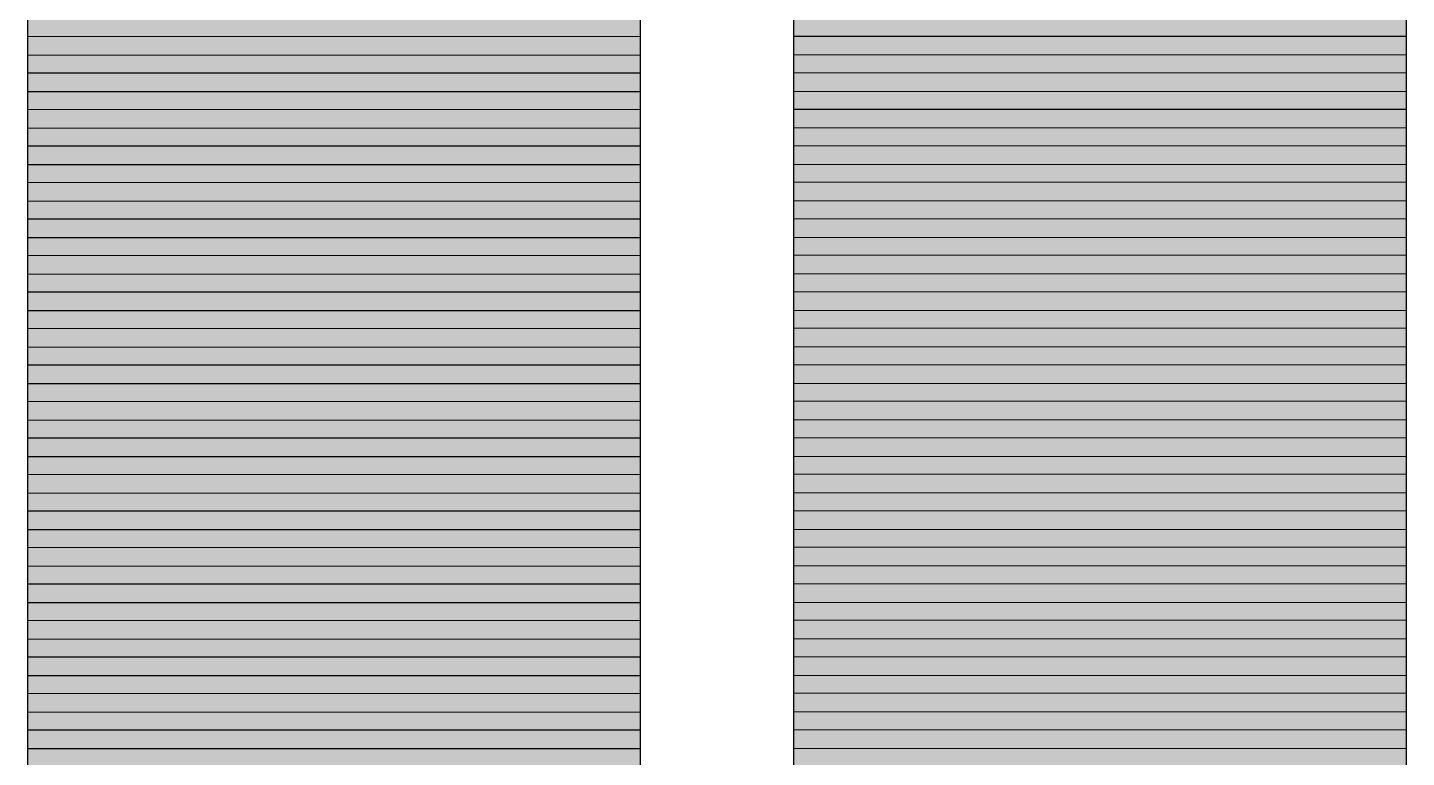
# Model space of a CAD drawing. Header units: millimetres. Extents: x -190.1 to -180.54, y 58.35 to 66.31.
# Drawn here: x -185.775 to -184.875, y 58.81 to 59.286 of the extents above; entities that cross this region are included whole.
import ezdxf

# ---------------------------------------------------------------- set-up
doc = ezdxf.new("R2010")
doc.units = ezdxf.units.MM
doc.header["$MEASUREMENT"] = 0
doc.layers.add('layer 1', color=7, linetype='Continuous')

msp = doc.modelspace()

# ---------------------------------------------------------------- hatches: boundary and pattern name
at = {"layer": 'layer 1', "true_color": 0x838383}
h = msp.add_hatch(color=252, dxfattribs=at)
edge = h.paths.add_edge_path()
edge.add_spline(control_points=[(-185.3749, 59.2681), (-185.3749, 59.2681), (-185.7749, 59.268), (-185.7749, 59.268), (-185.7749, 59.268), (-185.7749, 59.3037), (-185.7749, 59.3037), (-185.7749, 59.3037), (-185.3749, 59.3038), (-185.3749, 59.3038), (-185.3749, 59.3038), (-185.3749, 59.2681), (-185.3749, 59.2681)], knot_values=[0, 0, 0, 0, 0.25, 0.25, 0.25, 0.5, 0.5, 0.5, 0.75, 0.75, 0.75, 1, 1, 1, 1], degree=3, periodic=1)
h = msp.add_hatch(color=252, dxfattribs=at)
edge = h.paths.add_edge_path()
edge.add_spline(control_points=[(-184.875, 59.2683), (-184.875, 59.2683), (-185.275, 59.2681), (-185.275, 59.2681), (-185.275, 59.2681), (-185.275, 59.3038), (-185.275, 59.3038), (-185.275, 59.3038), (-184.875, 59.304), (-184.875, 59.304), (-184.875, 59.304), (-184.875, 59.2683), (-184.875, 59.2683)], knot_values=[0, 0, 0, 0, 0.25, 0.25, 0.25, 0.5, 0.5, 0.5, 0.75, 0.75, 0.75, 1, 1, 1, 1], degree=3, periodic=1)
at = {"layer": 'layer 1', "true_color": 0x848384}
h = msp.add_hatch(color=252, dxfattribs=at)
edge = h.paths.add_edge_path()
edge.add_spline(control_points=[(-185.3749, 59.2443), (-185.3749, 59.2443), (-185.7749, 59.2442), (-185.7749, 59.2442), (-185.7749, 59.2442), (-185.7749, 59.2799), (-185.7749, 59.2799), (-185.7749, 59.2799), (-185.3749, 59.28), (-185.3749, 59.28), (-185.3749, 59.28), (-185.3749, 59.2443), (-185.3749, 59.2443)], knot_values=[0, 0, 0, 0, 0.25, 0.25, 0.25, 0.5, 0.5, 0.5, 0.75, 0.75, 0.75, 1, 1, 1, 1], degree=3, periodic=1)
h = msp.add_hatch(color=252, dxfattribs=at)
edge = h.paths.add_edge_path()
edge.add_spline(control_points=[(-184.875, 59.2445), (-184.875, 59.2445), (-185.275, 59.2443), (-185.275, 59.2443), (-185.275, 59.2443), (-185.275, 59.28), (-185.275, 59.28), (-185.275, 59.28), (-184.875, 59.2802), (-184.875, 59.2802), (-184.875, 59.2802), (-184.875, 59.2445), (-184.875, 59.2445)], knot_values=[0, 0, 0, 0, 0.25, 0.25, 0.25, 0.5, 0.5, 0.5, 0.75, 0.75, 0.75, 1, 1, 1, 1], degree=3, periodic=1)
at = {"layer": 'layer 1', "true_color": 0x858585}
h = msp.add_hatch(color=252, dxfattribs=at)
edge = h.paths.add_edge_path()
edge.add_spline(control_points=[(-185.3749, 59.2205), (-185.3749, 59.2205), (-185.7749, 59.2204), (-185.7749, 59.2204), (-185.7749, 59.2204), (-185.7749, 59.2561), (-185.7749, 59.2561), (-185.7749, 59.2561), (-185.3749, 59.2562), (-185.3749, 59.2562), (-185.3749, 59.2562), (-185.3749, 59.2205), (-185.3749, 59.2205)], knot_values=[0, 0, 0, 0, 0.25, 0.25, 0.25, 0.5, 0.5, 0.5, 0.75, 0.75, 0.75, 1, 1, 1, 1], degree=3, periodic=1)
h = msp.add_hatch(color=252, dxfattribs=at)
edge = h.paths.add_edge_path()
edge.add_spline(control_points=[(-184.875, 59.2207), (-184.875, 59.2207), (-185.275, 59.2205), (-185.275, 59.2205), (-185.275, 59.2205), (-185.275, 59.2562), (-185.275, 59.2562), (-185.275, 59.2562), (-184.875, 59.2564), (-184.875, 59.2564), (-184.875, 59.2564), (-184.875, 59.2207), (-184.875, 59.2207)], knot_values=[0, 0, 0, 0, 0.25, 0.25, 0.25, 0.5, 0.5, 0.5, 0.75, 0.75, 0.75, 1, 1, 1, 1], degree=3, periodic=1)
at = {"layer": 'layer 1', "true_color": 0x868686}
h = msp.add_hatch(color=252, dxfattribs=at)
edge = h.paths.add_edge_path()
edge.add_spline(control_points=[(-185.3749, 59.1967), (-185.3749, 59.1967), (-185.7749, 59.1966), (-185.7749, 59.1966), (-185.7749, 59.1966), (-185.7749, 59.2323), (-185.7749, 59.2323), (-185.7749, 59.2323), (-185.3749, 59.2324), (-185.3749, 59.2324), (-185.3749, 59.2324), (-185.3749, 59.1967), (-185.3749, 59.1967)], knot_values=[0, 0, 0, 0, 0.25, 0.25, 0.25, 0.5, 0.5, 0.5, 0.75, 0.75, 0.75, 1, 1, 1, 1], degree=3, periodic=1)
h = msp.add_hatch(color=252, dxfattribs=at)
edge = h.paths.add_edge_path()
edge.add_spline(control_points=[(-184.875, 59.1969), (-184.875, 59.1969), (-185.275, 59.1967), (-185.275, 59.1967), (-185.275, 59.1967), (-185.275, 59.2324), (-185.275, 59.2324), (-185.275, 59.2324), (-184.875, 59.2326), (-184.875, 59.2326), (-184.875, 59.2326), (-184.875, 59.1969), (-184.875, 59.1969)], knot_values=[0, 0, 0, 0, 0.25, 0.25, 0.25, 0.5, 0.5, 0.5, 0.75, 0.75, 0.75, 1, 1, 1, 1], degree=3, periodic=1)
at = {"layer": 'layer 1', "true_color": 0x888888}
h = msp.add_hatch(color=252, dxfattribs=at)
edge = h.paths.add_edge_path()
edge.add_spline(control_points=[(-185.3749, 59.1729), (-185.3749, 59.1729), (-185.7749, 59.1728), (-185.7749, 59.1728), (-185.7749, 59.1728), (-185.7749, 59.2085), (-185.7749, 59.2085), (-185.7749, 59.2085), (-185.3749, 59.2086), (-185.3749, 59.2086), (-185.3749, 59.2086), (-185.3749, 59.1729), (-185.3749, 59.1729)], knot_values=[0, 0, 0, 0, 0.25, 0.25, 0.25, 0.5, 0.5, 0.5, 0.75, 0.75, 0.75, 1, 1, 1, 1], degree=3, periodic=1)
h = msp.add_hatch(color=252, dxfattribs=at)
edge = h.paths.add_edge_path()
edge.add_spline(control_points=[(-184.875, 59.1731), (-184.875, 59.1731), (-185.275, 59.1729), (-185.275, 59.1729), (-185.275, 59.1729), (-185.275, 59.2086), (-185.275, 59.2086), (-185.275, 59.2086), (-184.875, 59.2088), (-184.875, 59.2088), (-184.875, 59.2088), (-184.875, 59.1731), (-184.875, 59.1731)], knot_values=[0, 0, 0, 0, 0.25, 0.25, 0.25, 0.5, 0.5, 0.5, 0.75, 0.75, 0.75, 1, 1, 1, 1], degree=3, periodic=1)
at = {"layer": 'layer 1', "true_color": 0x8a8a8a}
h = msp.add_hatch(color=252, dxfattribs=at)
edge = h.paths.add_edge_path()
edge.add_spline(control_points=[(-185.3749, 59.1491), (-185.3749, 59.1491), (-185.7749, 59.149), (-185.7749, 59.149), (-185.7749, 59.149), (-185.7749, 59.1847), (-185.7749, 59.1847), (-185.7749, 59.1847), (-185.3749, 59.1848), (-185.3749, 59.1848), (-185.3749, 59.1848), (-185.3749, 59.1491), (-185.3749, 59.1491)], knot_values=[0, 0, 0, 0, 0.25, 0.25, 0.25, 0.5, 0.5, 0.5, 0.75, 0.75, 0.75, 1, 1, 1, 1], degree=3, periodic=1)
h = msp.add_hatch(color=252, dxfattribs=at)
edge = h.paths.add_edge_path()
edge.add_spline(control_points=[(-184.875, 59.1493), (-184.875, 59.1493), (-185.275, 59.1491), (-185.275, 59.1491), (-185.275, 59.1491), (-185.275, 59.1848), (-185.275, 59.1848), (-185.275, 59.1848), (-184.875, 59.185), (-184.875, 59.185), (-184.875, 59.185), (-184.875, 59.1493), (-184.875, 59.1493)], knot_values=[0, 0, 0, 0, 0.25, 0.25, 0.25, 0.5, 0.5, 0.5, 0.75, 0.75, 0.75, 1, 1, 1, 1], degree=3, periodic=1)
at = {"layer": 'layer 1', "true_color": 0x8a8a8b}
h = msp.add_hatch(color=252, dxfattribs=at)
edge = h.paths.add_edge_path()
edge.add_spline(control_points=[(-185.3749, 59.1253), (-185.3749, 59.1253), (-185.7749, 59.1252), (-185.7749, 59.1252), (-185.7749, 59.1252), (-185.7749, 59.1609), (-185.7749, 59.1609), (-185.7749, 59.1609), (-185.3749, 59.161), (-185.3749, 59.161), (-185.3749, 59.161), (-185.3749, 59.1253), (-185.3749, 59.1253)], knot_values=[0, 0, 0, 0, 0.25, 0.25, 0.25, 0.5, 0.5, 0.5, 0.75, 0.75, 0.75, 1, 1, 1, 1], degree=3, periodic=1)
h = msp.add_hatch(color=252, dxfattribs=at)
edge = h.paths.add_edge_path()
edge.add_spline(control_points=[(-184.875, 59.1255), (-184.875, 59.1255), (-185.275, 59.1253), (-185.275, 59.1253), (-185.275, 59.1253), (-185.275, 59.161), (-185.275, 59.161), (-185.275, 59.161), (-184.875, 59.1612), (-184.875, 59.1612), (-184.875, 59.1612), (-184.875, 59.1255), (-184.875, 59.1255)], knot_values=[0, 0, 0, 0, 0.25, 0.25, 0.25, 0.5, 0.5, 0.5, 0.75, 0.75, 0.75, 1, 1, 1, 1], degree=3, periodic=1)
at = {"layer": 'layer 1', "true_color": 0x8c8c8d}
h = msp.add_hatch(color=252, dxfattribs=at)
edge = h.paths.add_edge_path()
edge.add_spline(control_points=[(-185.3749, 59.1015), (-185.3749, 59.1015), (-185.7749, 59.1014), (-185.7749, 59.1014), (-185.7749, 59.1014), (-185.7749, 59.1371), (-185.7749, 59.1371), (-185.7749, 59.1371), (-185.3749, 59.1372), (-185.3749, 59.1372), (-185.3749, 59.1372), (-185.3749, 59.1015), (-185.3749, 59.1015)], knot_values=[0, 0, 0, 0, 0.25, 0.25, 0.25, 0.5, 0.5, 0.5, 0.75, 0.75, 0.75, 1, 1, 1, 1], degree=3, periodic=1)
h = msp.add_hatch(color=252, dxfattribs=at)
edge = h.paths.add_edge_path()
edge.add_spline(control_points=[(-184.875, 59.1017), (-184.875, 59.1017), (-185.275, 59.1015), (-185.275, 59.1015), (-185.275, 59.1015), (-185.275, 59.1372), (-185.275, 59.1372), (-185.275, 59.1372), (-184.875, 59.1374), (-184.875, 59.1374), (-184.875, 59.1374), (-184.875, 59.1017), (-184.875, 59.1017)], knot_values=[0, 0, 0, 0, 0.25, 0.25, 0.25, 0.5, 0.5, 0.5, 0.75, 0.75, 0.75, 1, 1, 1, 1], degree=3, periodic=1)
at = {"layer": 'layer 1', "true_color": 0x8d8d8d}
h = msp.add_hatch(color=252, dxfattribs=at)
edge = h.paths.add_edge_path()
edge.add_spline(control_points=[(-185.3749, 59.0777), (-185.3749, 59.0777), (-185.7749, 59.0776), (-185.7749, 59.0776), (-185.7749, 59.0776), (-185.7749, 59.1133), (-185.7749, 59.1133), (-185.7749, 59.1133), (-185.3749, 59.1134), (-185.3749, 59.1134), (-185.3749, 59.1134), (-185.3749, 59.0777), (-185.3749, 59.0777)], knot_values=[0, 0, 0, 0, 0.25, 0.25, 0.25, 0.5, 0.5, 0.5, 0.75, 0.75, 0.75, 1, 1, 1, 1], degree=3, periodic=1)
h = msp.add_hatch(color=252, dxfattribs=at)
edge = h.paths.add_edge_path()
edge.add_spline(control_points=[(-184.875, 59.0779), (-184.875, 59.0779), (-185.275, 59.0777), (-185.275, 59.0777), (-185.275, 59.0777), (-185.275, 59.1134), (-185.275, 59.1134), (-185.275, 59.1134), (-184.875, 59.1136), (-184.875, 59.1136), (-184.875, 59.1136), (-184.875, 59.0779), (-184.875, 59.0779)], knot_values=[0, 0, 0, 0, 0.25, 0.25, 0.25, 0.5, 0.5, 0.5, 0.75, 0.75, 0.75, 1, 1, 1, 1], degree=3, periodic=1)
at = {"layer": 'layer 1', "true_color": 0x8f8f8f}
h = msp.add_hatch(color=252, dxfattribs=at)
edge = h.paths.add_edge_path()
edge.add_spline(control_points=[(-185.3749, 59.0539), (-185.3749, 59.0539), (-185.7749, 59.0538), (-185.7749, 59.0538), (-185.7749, 59.0538), (-185.7749, 59.0895), (-185.7749, 59.0895), (-185.7749, 59.0895), (-185.3749, 59.0896), (-185.3749, 59.0896), (-185.3749, 59.0896), (-185.3749, 59.0539), (-185.3749, 59.0539)], knot_values=[0, 0, 0, 0, 0.25, 0.25, 0.25, 0.5, 0.5, 0.5, 0.75, 0.75, 0.75, 1, 1, 1, 1], degree=3, periodic=1)
h = msp.add_hatch(color=252, dxfattribs=at)
edge = h.paths.add_edge_path()
edge.add_spline(control_points=[(-184.875, 59.0541), (-184.875, 59.0541), (-185.275, 59.0539), (-185.275, 59.0539), (-185.275, 59.0539), (-185.275, 59.0896), (-185.275, 59.0896), (-185.275, 59.0896), (-184.875, 59.0898), (-184.875, 59.0898), (-184.875, 59.0898), (-184.875, 59.0541), (-184.875, 59.0541)], knot_values=[0, 0, 0, 0, 0.25, 0.25, 0.25, 0.5, 0.5, 0.5, 0.75, 0.75, 0.75, 1, 1, 1, 1], degree=3, periodic=1)
at = {"layer": 'layer 1', "true_color": 0x909090}
h = msp.add_hatch(color=252, dxfattribs=at)
edge = h.paths.add_edge_path()
edge.add_spline(control_points=[(-185.3749, 59.0301), (-185.3749, 59.0301), (-185.7749, 59.03), (-185.7749, 59.03), (-185.7749, 59.03), (-185.7749, 59.0657), (-185.7749, 59.0657), (-185.7749, 59.0657), (-185.3749, 59.0658), (-185.3749, 59.0658), (-185.3749, 59.0658), (-185.3749, 59.0301), (-185.3749, 59.0301)], knot_values=[0, 0, 0, 0, 0.25, 0.25, 0.25, 0.5, 0.5, 0.5, 0.75, 0.75, 0.75, 1, 1, 1, 1], degree=3, periodic=1)
h = msp.add_hatch(color=252, dxfattribs=at)
edge = h.paths.add_edge_path()
edge.add_spline(control_points=[(-184.875, 59.0303), (-184.875, 59.0303), (-185.275, 59.0301), (-185.275, 59.0301), (-185.275, 59.0301), (-185.275, 59.0658), (-185.275, 59.0658), (-185.275, 59.0658), (-184.875, 59.066), (-184.875, 59.066), (-184.875, 59.066), (-184.875, 59.0303), (-184.875, 59.0303)], knot_values=[0, 0, 0, 0, 0.25, 0.25, 0.25, 0.5, 0.5, 0.5, 0.75, 0.75, 0.75, 1, 1, 1, 1], degree=3, periodic=1)
at = {"layer": 'layer 1', "true_color": 0x919192}
h = msp.add_hatch(color=252, dxfattribs=at)
edge = h.paths.add_edge_path()
edge.add_spline(control_points=[(-185.3749, 59.0063), (-185.3749, 59.0063), (-185.7749, 59.0062), (-185.7749, 59.0062), (-185.7749, 59.0062), (-185.7749, 59.0419), (-185.7749, 59.0419), (-185.7749, 59.0419), (-185.3749, 59.042), (-185.3749, 59.042), (-185.3749, 59.042), (-185.3749, 59.0063), (-185.3749, 59.0063)], knot_values=[0, 0, 0, 0, 0.25, 0.25, 0.25, 0.5, 0.5, 0.5, 0.75, 0.75, 0.75, 1, 1, 1, 1], degree=3, periodic=1)
h = msp.add_hatch(color=252, dxfattribs=at)
edge = h.paths.add_edge_path()
edge.add_spline(control_points=[(-184.875, 59.0065), (-184.875, 59.0065), (-185.275, 59.0063), (-185.275, 59.0063), (-185.275, 59.0063), (-185.275, 59.042), (-185.275, 59.042), (-185.275, 59.042), (-184.875, 59.0422), (-184.875, 59.0422), (-184.875, 59.0422), (-184.875, 59.0065), (-184.875, 59.0065)], knot_values=[0, 0, 0, 0, 0.25, 0.25, 0.25, 0.5, 0.5, 0.5, 0.75, 0.75, 0.75, 1, 1, 1, 1], degree=3, periodic=1)
at = {"layer": 'layer 1', "true_color": 0x939394}
h = msp.add_hatch(color=252, dxfattribs=at)
edge = h.paths.add_edge_path()
edge.add_spline(control_points=[(-185.3749, 58.9825), (-185.3749, 58.9825), (-185.7749, 58.9824), (-185.7749, 58.9824), (-185.7749, 58.9824), (-185.7749, 59.0181), (-185.7749, 59.0181), (-185.7749, 59.0181), (-185.3749, 59.0182), (-185.3749, 59.0182), (-185.3749, 59.0182), (-185.3749, 58.9825), (-185.3749, 58.9825)], knot_values=[0, 0, 0, 0, 0.25, 0.25, 0.25, 0.5, 0.5, 0.5, 0.75, 0.75, 0.75, 1, 1, 1, 1], degree=3, periodic=1)
h = msp.add_hatch(color=252, dxfattribs=at)
edge = h.paths.add_edge_path()
edge.add_spline(control_points=[(-184.875, 58.9827), (-184.875, 58.9827), (-185.275, 58.9825), (-185.275, 58.9825), (-185.275, 58.9825), (-185.275, 59.0182), (-185.275, 59.0182), (-185.275, 59.0182), (-184.875, 59.0184), (-184.875, 59.0184), (-184.875, 59.0184), (-184.875, 58.9827), (-184.875, 58.9827)], knot_values=[0, 0, 0, 0, 0.25, 0.25, 0.25, 0.5, 0.5, 0.5, 0.75, 0.75, 0.75, 1, 1, 1, 1], degree=3, periodic=1)
at = {"layer": 'layer 1', "true_color": 0x949494}
h = msp.add_hatch(color=252, dxfattribs=at)
edge = h.paths.add_edge_path()
edge.add_spline(control_points=[(-185.3749, 58.9587), (-185.3749, 58.9587), (-185.7749, 58.9586), (-185.7749, 58.9586), (-185.7749, 58.9586), (-185.7749, 58.9943), (-185.7749, 58.9943), (-185.7749, 58.9943), (-185.3749, 58.9944), (-185.3749, 58.9944), (-185.3749, 58.9944), (-185.3749, 58.9587), (-185.3749, 58.9587)], knot_values=[0, 0, 0, 0, 0.25, 0.25, 0.25, 0.5, 0.5, 0.5, 0.75, 0.75, 0.75, 1, 1, 1, 1], degree=3, periodic=1)
h = msp.add_hatch(color=252, dxfattribs=at)
edge = h.paths.add_edge_path()
edge.add_spline(control_points=[(-184.875, 58.9589), (-184.875, 58.9589), (-185.275, 58.9587), (-185.275, 58.9587), (-185.275, 58.9587), (-185.275, 58.9944), (-185.275, 58.9944), (-185.275, 58.9944), (-184.875, 58.9946), (-184.875, 58.9946), (-184.875, 58.9946), (-184.875, 58.9589), (-184.875, 58.9589)], knot_values=[0, 0, 0, 0, 0.25, 0.25, 0.25, 0.5, 0.5, 0.5, 0.75, 0.75, 0.75, 1, 1, 1, 1], degree=3, periodic=1)
at = {"layer": 'layer 1', "true_color": 0x969696}
h = msp.add_hatch(color=252, dxfattribs=at)
edge = h.paths.add_edge_path()
edge.add_spline(control_points=[(-185.3749, 58.9349), (-185.3749, 58.9349), (-185.7749, 58.9348), (-185.7749, 58.9348), (-185.7749, 58.9348), (-185.7749, 58.9705), (-185.7749, 58.9705), (-185.7749, 58.9705), (-185.3749, 58.9706), (-185.3749, 58.9706), (-185.3749, 58.9706), (-185.3749, 58.9349), (-185.3749, 58.9349)], knot_values=[0, 0, 0, 0, 0.25, 0.25, 0.25, 0.5, 0.5, 0.5, 0.75, 0.75, 0.75, 1, 1, 1, 1], degree=3, periodic=1)
h = msp.add_hatch(color=252, dxfattribs=at)
edge = h.paths.add_edge_path()
edge.add_spline(control_points=[(-184.875, 58.9351), (-184.875, 58.9351), (-185.275, 58.9349), (-185.275, 58.9349), (-185.275, 58.9349), (-185.275, 58.9706), (-185.275, 58.9706), (-185.275, 58.9706), (-184.875, 58.9708), (-184.875, 58.9708), (-184.875, 58.9708), (-184.875, 58.9351), (-184.875, 58.9351)], knot_values=[0, 0, 0, 0, 0.25, 0.25, 0.25, 0.5, 0.5, 0.5, 0.75, 0.75, 0.75, 1, 1, 1, 1], degree=3, periodic=1)
at = {"layer": 'layer 1', "true_color": 0x969797}
h = msp.add_hatch(color=252, dxfattribs=at)
edge = h.paths.add_edge_path()
edge.add_spline(control_points=[(-185.3749, 58.9111), (-185.3749, 58.9111), (-185.7749, 58.911), (-185.7749, 58.911), (-185.7749, 58.911), (-185.7749, 58.9467), (-185.7749, 58.9467), (-185.7749, 58.9467), (-185.3749, 58.9468), (-185.3749, 58.9468), (-185.3749, 58.9468), (-185.3749, 58.9111), (-185.3749, 58.9111)], knot_values=[0, 0, 0, 0, 0.25, 0.25, 0.25, 0.5, 0.5, 0.5, 0.75, 0.75, 0.75, 1, 1, 1, 1], degree=3, periodic=1)
h = msp.add_hatch(color=252, dxfattribs=at)
edge = h.paths.add_edge_path()
edge.add_spline(control_points=[(-184.875, 58.9113), (-184.875, 58.9113), (-185.275, 58.9111), (-185.275, 58.9111), (-185.275, 58.9111), (-185.275, 58.9468), (-185.275, 58.9468), (-185.275, 58.9468), (-184.875, 58.947), (-184.875, 58.947), (-184.875, 58.947), (-184.875, 58.9113), (-184.875, 58.9113)], knot_values=[0, 0, 0, 0, 0.25, 0.25, 0.25, 0.5, 0.5, 0.5, 0.75, 0.75, 0.75, 1, 1, 1, 1], degree=3, periodic=1)
at = {"layer": 'layer 1', "true_color": 0x989899}
h = msp.add_hatch(color=252, dxfattribs=at)
edge = h.paths.add_edge_path()
edge.add_spline(control_points=[(-185.3749, 58.8873), (-185.3749, 58.8873), (-185.7749, 58.8872), (-185.7749, 58.8872), (-185.7749, 58.8872), (-185.7749, 58.9229), (-185.7749, 58.9229), (-185.7749, 58.9229), (-185.3749, 58.923), (-185.3749, 58.923), (-185.3749, 58.923), (-185.3749, 58.8873), (-185.3749, 58.8873)], knot_values=[0, 0, 0, 0, 0.25, 0.25, 0.25, 0.5, 0.5, 0.5, 0.75, 0.75, 0.75, 1, 1, 1, 1], degree=3, periodic=1)
h = msp.add_hatch(color=252, dxfattribs=at)
edge = h.paths.add_edge_path()
edge.add_spline(control_points=[(-184.875, 58.8875), (-184.875, 58.8875), (-185.275, 58.8873), (-185.275, 58.8873), (-185.275, 58.8873), (-185.275, 58.923), (-185.275, 58.923), (-185.275, 58.923), (-184.875, 58.9232), (-184.875, 58.9232), (-184.875, 58.9232), (-184.875, 58.8875), (-184.875, 58.8875)], knot_values=[0, 0, 0, 0, 0.25, 0.25, 0.25, 0.5, 0.5, 0.5, 0.75, 0.75, 0.75, 1, 1, 1, 1], degree=3, periodic=1)
at = {"layer": 'layer 1', "true_color": 0x99999a}
h = msp.add_hatch(color=253, dxfattribs=at)
edge = h.paths.add_edge_path()
edge.add_spline(control_points=[(-185.3749, 58.8635), (-185.3749, 58.8635), (-185.7749, 58.8634), (-185.7749, 58.8634), (-185.7749, 58.8634), (-185.7749, 58.8991), (-185.7749, 58.8991), (-185.7749, 58.8991), (-185.3749, 58.8992), (-185.3749, 58.8992), (-185.3749, 58.8992), (-185.3749, 58.8635), (-185.3749, 58.8635)], knot_values=[0, 0, 0, 0, 0.25, 0.25, 0.25, 0.5, 0.5, 0.5, 0.75, 0.75, 0.75, 1, 1, 1, 1], degree=3, periodic=1)
h = msp.add_hatch(color=253, dxfattribs=at)
edge = h.paths.add_edge_path()
edge.add_spline(control_points=[(-184.875, 58.8637), (-184.875, 58.8637), (-185.275, 58.8635), (-185.275, 58.8635), (-185.275, 58.8635), (-185.275, 58.8992), (-185.275, 58.8992), (-185.275, 58.8992), (-184.875, 58.8994), (-184.875, 58.8994), (-184.875, 58.8994), (-184.875, 58.8637), (-184.875, 58.8637)], knot_values=[0, 0, 0, 0, 0.25, 0.25, 0.25, 0.5, 0.5, 0.5, 0.75, 0.75, 0.75, 1, 1, 1, 1], degree=3, periodic=1)
at = {"layer": 'layer 1', "true_color": 0x9b9b9b}
h = msp.add_hatch(color=253, dxfattribs=at)
edge = h.paths.add_edge_path()
edge.add_spline(control_points=[(-185.3749, 58.8397), (-185.3749, 58.8397), (-185.7749, 58.8396), (-185.7749, 58.8396), (-185.7749, 58.8396), (-185.7749, 58.8753), (-185.7749, 58.8753), (-185.7749, 58.8753), (-185.3749, 58.8754), (-185.3749, 58.8754), (-185.3749, 58.8754), (-185.3749, 58.8397), (-185.3749, 58.8397)], knot_values=[0, 0, 0, 0, 0.25, 0.25, 0.25, 0.5, 0.5, 0.5, 0.75, 0.75, 0.75, 1, 1, 1, 1], degree=3, periodic=1)
h = msp.add_hatch(color=253, dxfattribs=at)
edge = h.paths.add_edge_path()
edge.add_spline(control_points=[(-184.875, 58.8399), (-184.875, 58.8399), (-185.275, 58.8397), (-185.275, 58.8397), (-185.275, 58.8397), (-185.275, 58.8754), (-185.275, 58.8754), (-185.275, 58.8754), (-184.875, 58.8756), (-184.875, 58.8756), (-184.875, 58.8756), (-184.875, 58.8399), (-184.875, 58.8399)], knot_values=[0, 0, 0, 0, 0.25, 0.25, 0.25, 0.5, 0.5, 0.5, 0.75, 0.75, 0.75, 1, 1, 1, 1], degree=3, periodic=1)
at = {"layer": 'layer 1', "true_color": 0x9c9d9d}
h = msp.add_hatch(color=253, dxfattribs=at)
edge = h.paths.add_edge_path()
edge.add_spline(control_points=[(-185.3749, 58.8159), (-185.3749, 58.8159), (-185.7749, 58.8158), (-185.7749, 58.8158), (-185.7749, 58.8158), (-185.7749, 58.8515), (-185.7749, 58.8515), (-185.7749, 58.8515), (-185.3749, 58.8516), (-185.3749, 58.8516), (-185.3749, 58.8516), (-185.3749, 58.8159), (-185.3749, 58.8159)], knot_values=[0, 0, 0, 0, 0.25, 0.25, 0.25, 0.5, 0.5, 0.5, 0.75, 0.75, 0.75, 1, 1, 1, 1], degree=3, periodic=1)
h = msp.add_hatch(color=253, dxfattribs=at)
edge = h.paths.add_edge_path()
edge.add_spline(control_points=[(-184.875, 58.8161), (-184.875, 58.8161), (-185.275, 58.8159), (-185.275, 58.8159), (-185.275, 58.8159), (-185.275, 58.8516), (-185.275, 58.8516), (-185.275, 58.8516), (-184.875, 58.8518), (-184.875, 58.8518), (-184.875, 58.8518), (-184.875, 58.8161), (-184.875, 58.8161)], knot_values=[0, 0, 0, 0, 0.25, 0.25, 0.25, 0.5, 0.5, 0.5, 0.75, 0.75, 0.75, 1, 1, 1, 1], degree=3, periodic=1)
at = {"layer": 'layer 1', "true_color": 0x9d9e9e}
h = msp.add_hatch(color=253, dxfattribs=at)
edge = h.paths.add_edge_path()
edge.add_spline(control_points=[(-185.3749, 58.7921), (-185.3749, 58.7921), (-185.7749, 58.792), (-185.7749, 58.792), (-185.7749, 58.792), (-185.7749, 58.8277), (-185.7749, 58.8277), (-185.7749, 58.8277), (-185.3749, 58.8278), (-185.3749, 58.8278), (-185.3749, 58.8278), (-185.3749, 58.7921), (-185.3749, 58.7921)], knot_values=[0, 0, 0, 0, 0.25, 0.25, 0.25, 0.5, 0.5, 0.5, 0.75, 0.75, 0.75, 1, 1, 1, 1], degree=3, periodic=1)
h = msp.add_hatch(color=253, dxfattribs=at)
edge = h.paths.add_edge_path()
edge.add_spline(control_points=[(-184.875, 58.7923), (-184.875, 58.7923), (-185.275, 58.7921), (-185.275, 58.7921), (-185.275, 58.7921), (-185.275, 58.8278), (-185.275, 58.8278), (-185.275, 58.8278), (-184.875, 58.828), (-184.875, 58.828), (-184.875, 58.828), (-184.875, 58.7923), (-184.875, 58.7923)], knot_values=[0, 0, 0, 0, 0.25, 0.25, 0.25, 0.5, 0.5, 0.5, 0.75, 0.75, 0.75, 1, 1, 1, 1], degree=3, periodic=1)

# ---------------------------------------------------------------- linework, layer by layer
at = {"layer": 'layer 1', "color": 252}
for points in [[(-185.3749, 59.2681), (-185.3749, 59.2681), (-185.7749, 59.268), (-185.7749, 59.268), (-185.7749, 59.268), (-185.7749, 59.3037), (-185.7749, 59.3037), (-185.7749, 59.3037), (-185.3749, 59.3038), (-185.3749, 59.3038), (-185.3749, 59.3038), (-185.3749, 59.2681), (-185.3749, 59.2681)], [(-184.875, 59.2683), (-184.875, 59.2683), (-185.275, 59.2681), (-185.275, 59.2681), (-185.275, 59.2681), (-185.275, 59.3038), (-185.275, 59.3038), (-185.275, 59.3038), (-184.875, 59.304), (-184.875, 59.304), (-184.875, 59.304), (-184.875, 59.2683), (-184.875, 59.2683)], [(-185.3749, 59.2443), (-185.3749, 59.2443), (-185.7749, 59.2442), (-185.7749, 59.2442), (-185.7749, 59.2442), (-185.7749, 59.2799), (-185.7749, 59.2799), (-185.7749, 59.2799), (-185.3749, 59.28), (-185.3749, 59.28), (-185.3749, 59.28), (-185.3749, 59.2443), (-185.3749, 59.2443)], [(-184.875, 59.2445), (-184.875, 59.2445), (-185.275, 59.2443), (-185.275, 59.2443), (-185.275, 59.2443), (-185.275, 59.28), (-185.275, 59.28), (-185.275, 59.28), (-184.875, 59.2802), (-184.875, 59.2802), (-184.875, 59.2802), (-184.875, 59.2445), (-184.875, 59.2445)], [(-185.3749, 59.2205), (-185.3749, 59.2205), (-185.7749, 59.2204), (-185.7749, 59.2204), (-185.7749, 59.2204), (-185.7749, 59.2561), (-185.7749, 59.2561), (-185.7749, 59.2561), (-185.3749, 59.2562), (-185.3749, 59.2562), (-185.3749, 59.2562), (-185.3749, 59.2205), (-185.3749, 59.2205)], [(-184.875, 59.2207), (-184.875, 59.2207), (-185.275, 59.2205), (-185.275, 59.2205), (-185.275, 59.2205), (-185.275, 59.2562), (-185.275, 59.2562), (-185.275, 59.2562), (-184.875, 59.2564), (-184.875, 59.2564), (-184.875, 59.2564), (-184.875, 59.2207), (-184.875, 59.2207)], [(-185.3749, 59.1967), (-185.3749, 59.1967), (-185.7749, 59.1966), (-185.7749, 59.1966), (-185.7749, 59.1966), (-185.7749, 59.2323), (-185.7749, 59.2323), (-185.7749, 59.2323), (-185.3749, 59.2324), (-185.3749, 59.2324), (-185.3749, 59.2324), (-185.3749, 59.1967), (-185.3749, 59.1967)], [(-184.875, 59.1969), (-184.875, 59.1969), (-185.275, 59.1967), (-185.275, 59.1967), (-185.275, 59.1967), (-185.275, 59.2324), (-185.275, 59.2324), (-185.275, 59.2324), (-184.875, 59.2326), (-184.875, 59.2326), (-184.875, 59.2326), (-184.875, 59.1969), (-184.875, 59.1969)], [(-185.3749, 59.1729), (-185.3749, 59.1729), (-185.7749, 59.1728), (-185.7749, 59.1728), (-185.7749, 59.1728), (-185.7749, 59.2085), (-185.7749, 59.2085), (-185.7749, 59.2085), (-185.3749, 59.2086), (-185.3749, 59.2086), (-185.3749, 59.2086), (-185.3749, 59.1729), (-185.3749, 59.1729)], [(-184.875, 59.1731), (-184.875, 59.1731), (-185.275, 59.1729), (-185.275, 59.1729), (-185.275, 59.1729), (-185.275, 59.2086), (-185.275, 59.2086), (-185.275, 59.2086), (-184.875, 59.2088), (-184.875, 59.2088), (-184.875, 59.2088), (-184.875, 59.1731), (-184.875, 59.1731)], [(-185.3749, 59.1491), (-185.3749, 59.1491), (-185.7749, 59.149), (-185.7749, 59.149), (-185.7749, 59.149), (-185.7749, 59.1847), (-185.7749, 59.1847), (-185.7749, 59.1847), (-185.3749, 59.1848), (-185.3749, 59.1848), (-185.3749, 59.1848), (-185.3749, 59.1491), (-185.3749, 59.1491)], [(-184.875, 59.1493), (-184.875, 59.1493), (-185.275, 59.1491), (-185.275, 59.1491), (-185.275, 59.1491), (-185.275, 59.1848), (-185.275, 59.1848), (-185.275, 59.1848), (-184.875, 59.185), (-184.875, 59.185), (-184.875, 59.185), (-184.875, 59.1493), (-184.875, 59.1493)], [(-185.3749, 59.1253), (-185.3749, 59.1253), (-185.7749, 59.1252), (-185.7749, 59.1252), (-185.7749, 59.1252), (-185.7749, 59.1609), (-185.7749, 59.1609), (-185.7749, 59.1609), (-185.3749, 59.161), (-185.3749, 59.161), (-185.3749, 59.161), (-185.3749, 59.1253), (-185.3749, 59.1253)], [(-184.875, 59.1255), (-184.875, 59.1255), (-185.275, 59.1253), (-185.275, 59.1253), (-185.275, 59.1253), (-185.275, 59.161), (-185.275, 59.161), (-185.275, 59.161), (-184.875, 59.1612), (-184.875, 59.1612), (-184.875, 59.1612), (-184.875, 59.1255), (-184.875, 59.1255)], [(-185.3749, 59.1015), (-185.3749, 59.1015), (-185.7749, 59.1014), (-185.7749, 59.1014), (-185.7749, 59.1014), (-185.7749, 59.1371), (-185.7749, 59.1371), (-185.7749, 59.1371), (-185.3749, 59.1372), (-185.3749, 59.1372), (-185.3749, 59.1372), (-185.3749, 59.1015), (-185.3749, 59.1015)], [(-184.875, 59.1017), (-184.875, 59.1017), (-185.275, 59.1015), (-185.275, 59.1015), (-185.275, 59.1015), (-185.275, 59.1372), (-185.275, 59.1372), (-185.275, 59.1372), (-184.875, 59.1374), (-184.875, 59.1374), (-184.875, 59.1374), (-184.875, 59.1017), (-184.875, 59.1017)], [(-185.3749, 59.0777), (-185.3749, 59.0777), (-185.7749, 59.0776), (-185.7749, 59.0776), (-185.7749, 59.0776), (-185.7749, 59.1133), (-185.7749, 59.1133), (-185.7749, 59.1133), (-185.3749, 59.1134), (-185.3749, 59.1134), (-185.3749, 59.1134), (-185.3749, 59.0777), (-185.3749, 59.0777)], [(-184.875, 59.0779), (-184.875, 59.0779), (-185.275, 59.0777), (-185.275, 59.0777), (-185.275, 59.0777), (-185.275, 59.1134), (-185.275, 59.1134), (-185.275, 59.1134), (-184.875, 59.1136), (-184.875, 59.1136), (-184.875, 59.1136), (-184.875, 59.0779), (-184.875, 59.0779)], [(-185.3749, 59.0539), (-185.3749, 59.0539), (-185.7749, 59.0538), (-185.7749, 59.0538), (-185.7749, 59.0538), (-185.7749, 59.0895), (-185.7749, 59.0895), (-185.7749, 59.0895), (-185.3749, 59.0896), (-185.3749, 59.0896), (-185.3749, 59.0896), (-185.3749, 59.0539), (-185.3749, 59.0539)], [(-184.875, 59.0541), (-184.875, 59.0541), (-185.275, 59.0539), (-185.275, 59.0539), (-185.275, 59.0539), (-185.275, 59.0896), (-185.275, 59.0896), (-185.275, 59.0896), (-184.875, 59.0898), (-184.875, 59.0898), (-184.875, 59.0898), (-184.875, 59.0541), (-184.875, 59.0541)], [(-185.3749, 59.0301), (-185.3749, 59.0301), (-185.7749, 59.03), (-185.7749, 59.03), (-185.7749, 59.03), (-185.7749, 59.0657), (-185.7749, 59.0657), (-185.7749, 59.0657), (-185.3749, 59.0658), (-185.3749, 59.0658), (-185.3749, 59.0658), (-185.3749, 59.0301), (-185.3749, 59.0301)], [(-184.875, 59.0303), (-184.875, 59.0303), (-185.275, 59.0301), (-185.275, 59.0301), (-185.275, 59.0301), (-185.275, 59.0658), (-185.275, 59.0658), (-185.275, 59.0658), (-184.875, 59.066), (-184.875, 59.066), (-184.875, 59.066), (-184.875, 59.0303), (-184.875, 59.0303)], [(-185.3749, 59.0063), (-185.3749, 59.0063), (-185.7749, 59.0062), (-185.7749, 59.0062), (-185.7749, 59.0062), (-185.7749, 59.0419), (-185.7749, 59.0419), (-185.7749, 59.0419), (-185.3749, 59.042), (-185.3749, 59.042), (-185.3749, 59.042), (-185.3749, 59.0063), (-185.3749, 59.0063)], [(-184.875, 59.0065), (-184.875, 59.0065), (-185.275, 59.0063), (-185.275, 59.0063), (-185.275, 59.0063), (-185.275, 59.042), (-185.275, 59.042), (-185.275, 59.042), (-184.875, 59.0422), (-184.875, 59.0422), (-184.875, 59.0422), (-184.875, 59.0065), (-184.875, 59.0065)], [(-185.3749, 58.9825), (-185.3749, 58.9825), (-185.7749, 58.9824), (-185.7749, 58.9824), (-185.7749, 58.9824), (-185.7749, 59.0181), (-185.7749, 59.0181), (-185.7749, 59.0181), (-185.3749, 59.0182), (-185.3749, 59.0182), (-185.3749, 59.0182), (-185.3749, 58.9825), (-185.3749, 58.9825)], [(-184.875, 58.9827), (-184.875, 58.9827), (-185.275, 58.9825), (-185.275, 58.9825), (-185.275, 58.9825), (-185.275, 59.0182), (-185.275, 59.0182), (-185.275, 59.0182), (-184.875, 59.0184), (-184.875, 59.0184), (-184.875, 59.0184), (-184.875, 58.9827), (-184.875, 58.9827)], [(-185.3749, 58.9587), (-185.3749, 58.9587), (-185.7749, 58.9586), (-185.7749, 58.9586), (-185.7749, 58.9586), (-185.7749, 58.9943), (-185.7749, 58.9943), (-185.7749, 58.9943), (-185.3749, 58.9944), (-185.3749, 58.9944), (-185.3749, 58.9944), (-185.3749, 58.9587), (-185.3749, 58.9587)], [(-184.875, 58.9589), (-184.875, 58.9589), (-185.275, 58.9587), (-185.275, 58.9587), (-185.275, 58.9587), (-185.275, 58.9944), (-185.275, 58.9944), (-185.275, 58.9944), (-184.875, 58.9946), (-184.875, 58.9946), (-184.875, 58.9946), (-184.875, 58.9589), (-184.875, 58.9589)], [(-185.3749, 58.9349), (-185.3749, 58.9349), (-185.7749, 58.9348), (-185.7749, 58.9348), (-185.7749, 58.9348), (-185.7749, 58.9705), (-185.7749, 58.9705), (-185.7749, 58.9705), (-185.3749, 58.9706), (-185.3749, 58.9706), (-185.3749, 58.9706), (-185.3749, 58.9349), (-185.3749, 58.9349)], [(-184.875, 58.9351), (-184.875, 58.9351), (-185.275, 58.9349), (-185.275, 58.9349), (-185.275, 58.9349), (-185.275, 58.9706), (-185.275, 58.9706), (-185.275, 58.9706), (-184.875, 58.9708), (-184.875, 58.9708), (-184.875, 58.9708), (-184.875, 58.9351), (-184.875, 58.9351)], [(-185.3749, 58.9111), (-185.3749, 58.9111), (-185.7749, 58.911), (-185.7749, 58.911), (-185.7749, 58.911), (-185.7749, 58.9467), (-185.7749, 58.9467), (-185.7749, 58.9467), (-185.3749, 58.9468), (-185.3749, 58.9468), (-185.3749, 58.9468), (-185.3749, 58.9111), (-185.3749, 58.9111)], [(-184.875, 58.9113), (-184.875, 58.9113), (-185.275, 58.9111), (-185.275, 58.9111), (-185.275, 58.9111), (-185.275, 58.9468), (-185.275, 58.9468), (-185.275, 58.9468), (-184.875, 58.947), (-184.875, 58.947), (-184.875, 58.947), (-184.875, 58.9113), (-184.875, 58.9113)], [(-185.3749, 58.8873), (-185.3749, 58.8873), (-185.7749, 58.8872), (-185.7749, 58.8872), (-185.7749, 58.8872), (-185.7749, 58.9229), (-185.7749, 58.9229), (-185.7749, 58.9229), (-185.3749, 58.923), (-185.3749, 58.923), (-185.3749, 58.923), (-185.3749, 58.8873), (-185.3749, 58.8873)], [(-184.875, 58.8875), (-184.875, 58.8875), (-185.275, 58.8873), (-185.275, 58.8873), (-185.275, 58.8873), (-185.275, 58.923), (-185.275, 58.923), (-185.275, 58.923), (-184.875, 58.9232), (-184.875, 58.9232), (-184.875, 58.9232), (-184.875, 58.8875), (-184.875, 58.8875)]]:
    msp.add_open_spline(points, degree=3, knots=[0, 0, 0, 0, 0.25, 0.25, 0.25, 0.5, 0.5, 0.5, 0.75, 0.75, 0.75, 1, 1, 1, 1], dxfattribs=at)
at = {"layer": 'layer 1', "color": 253}
for points in [[(-185.3749, 58.8635), (-185.3749, 58.8635), (-185.7749, 58.8634), (-185.7749, 58.8634), (-185.7749, 58.8634), (-185.7749, 58.8991), (-185.7749, 58.8991), (-185.7749, 58.8991), (-185.3749, 58.8992), (-185.3749, 58.8992), (-185.3749, 58.8992), (-185.3749, 58.8635), (-185.3749, 58.8635)], [(-184.875, 58.8637), (-184.875, 58.8637), (-185.275, 58.8635), (-185.275, 58.8635), (-185.275, 58.8635), (-185.275, 58.8992), (-185.275, 58.8992), (-185.275, 58.8992), (-184.875, 58.8994), (-184.875, 58.8994), (-184.875, 58.8994), (-184.875, 58.8637), (-184.875, 58.8637)], [(-185.3749, 58.8397), (-185.3749, 58.8397), (-185.7749, 58.8396), (-185.7749, 58.8396), (-185.7749, 58.8396), (-185.7749, 58.8753), (-185.7749, 58.8753), (-185.7749, 58.8753), (-185.3749, 58.8754), (-185.3749, 58.8754), (-185.3749, 58.8754), (-185.3749, 58.8397), (-185.3749, 58.8397)], [(-184.875, 58.8399), (-184.875, 58.8399), (-185.275, 58.8397), (-185.275, 58.8397), (-185.275, 58.8397), (-185.275, 58.8754), (-185.275, 58.8754), (-185.275, 58.8754), (-184.875, 58.8756), (-184.875, 58.8756), (-184.875, 58.8756), (-184.875, 58.8399), (-184.875, 58.8399)], [(-185.3749, 58.8159), (-185.3749, 58.8159), (-185.7749, 58.8158), (-185.7749, 58.8158), (-185.7749, 58.8158), (-185.7749, 58.8515), (-185.7749, 58.8515), (-185.7749, 58.8515), (-185.3749, 58.8516), (-185.3749, 58.8516), (-185.3749, 58.8516), (-185.3749, 58.8159), (-185.3749, 58.8159)], [(-184.875, 58.8161), (-184.875, 58.8161), (-185.275, 58.8159), (-185.275, 58.8159), (-185.275, 58.8159), (-185.275, 58.8516), (-185.275, 58.8516), (-185.275, 58.8516), (-184.875, 58.8518), (-184.875, 58.8518), (-184.875, 58.8518), (-184.875, 58.8161), (-184.875, 58.8161)], [(-185.3749, 58.7921), (-185.3749, 58.7921), (-185.7749, 58.792), (-185.7749, 58.792), (-185.7749, 58.792), (-185.7749, 58.8277), (-185.7749, 58.8277), (-185.7749, 58.8277), (-185.3749, 58.8278), (-185.3749, 58.8278), (-185.3749, 58.8278), (-185.3749, 58.7921), (-185.3749, 58.7921)], [(-184.875, 58.7923), (-184.875, 58.7923), (-185.275, 58.7921), (-185.275, 58.7921), (-185.275, 58.7921), (-185.275, 58.8278), (-185.275, 58.8278), (-185.275, 58.8278), (-184.875, 58.828), (-184.875, 58.828), (-184.875, 58.828), (-184.875, 58.7923), (-184.875, 58.7923)]]:
    msp.add_open_spline(points, degree=3, knots=[0, 0, 0, 0, 0.25, 0.25, 0.25, 0.5, 0.5, 0.5, 0.75, 0.75, 0.75, 1, 1, 1, 1], dxfattribs=at)

doc.saveas('drawing.dxf')
